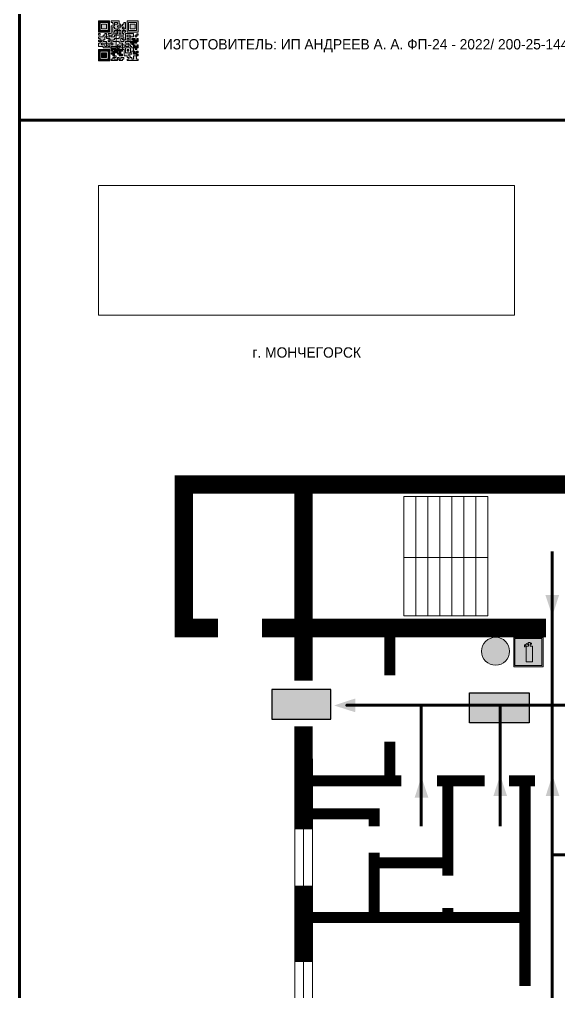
# Model space of a CAD drawing. Header units: millimetres. Extents: x 13114 to 67229, y 22859 to 38520.
# Drawn here: x 20445.4 to 20592.1, y 24434.8 to 24699.3 of the extents above; entities that cross this region are included whole.
import ezdxf

# ---------------------------------------------------------------- set-up
doc = ezdxf.new("R2010")
doc.units = ezdxf.units.MM
doc.layers.add('План_Штампы', color=7, linetype='Continuous')
doc.styles.add('обычный', font='arial.ttf')
picture_1 = doc.add_image_def('image1.jpg', size_in_pixel=(337, 105))

# ---------------------------------------------------------------- blocks, each defined once
blk = doc.blocks.new('A$C7B4425F7')
at = {"true_color": 0xffffff}
blk.add_hatch(color=7, dxfattribs=at).paths.add_polyline_path([(0, 0), (-16, 0), (-16, -8), (0, -8)])
h = blk.add_hatch(color=126)
h.paths.add_polyline_path([(-0.2, -0.2), (-15.8, -0.2), (-15.8, -7.8), (-0.2, -7.8)])
h.paths.add_polyline_path([(-11.76, -2.03), (-11.76, -3.66), (-11.17, -3.66, -0.568275), (-11.17, -6.18), (-12.58, -6.18), (-12.58, -2.03)], flags=16)
h.paths.add_polyline_path([(-13.33, -4.12, -0.495768), (-13.59, -6.18), (-15.03, -6.18), (-15.03, -2.03), (-13.59, -2.03, -0.487973)], flags=16)
h.paths.add_polyline_path([(-10.25, -2.03), (-9.48, -2.03), (-9.48, -6.18), (-10.25, -6.18)], flags=16)
h.paths.add_polyline_path([(-13.84, -3.69), (-14.24, -3.69), (-14.24, -3.03), (-13.9, -3.03, -0.692621)], flags=0)
h.paths.add_polyline_path([(-9.15, -2.03), (-8.4, -2.03), (-8.04, -3.07), (-7.68, -2.03), (-6.93, -2.03), (-7.64, -4.1), (-6.93, -6.18), (-7.68, -6.18), (-8.04, -5.14), (-8.4, -6.18), (-9.15, -6.18), (-8.44, -4.1)], flags=16)
h.paths.add_polyline_path([(-11.76, -4.46), (-11.42, -4.46, -0.692621), (-11.36, -5.12), (-11.76, -5.12)], flags=0)
h.paths.add_polyline_path([(-13.9, -5.2), (-14.24, -5.2), (-14.24, -4.55), (-13.84, -4.55, -0.708038)], flags=0)
edge = h.paths.add_edge_path(flags=16)
edge.add_ellipse((-5.51, -4.08), major_axis=(0, 2.05), ratio=0.586184, start_angle=0, end_angle=360)
edge = h.paths.add_edge_path(flags=0)
edge.add_ellipse((-5.51, -4.08), major_axis=(0, 1.14), ratio=0.454828, start_angle=0, end_angle=360)
h.paths.add_polyline_path([(-4.13, -4.96, 0.377264), (-3.48, -4.52, 0.0555), (-3.16, -2.03), (-1.66, -2.03), (-1.66, -4.96), (-0.96, -4.96), (-0.96, -7.01), (-1.75, -7.01), (-1.75, -6.18), (-3.3, -6.18), (-3.3, -7.02), (-4.13, -7.02)], flags=16)
h.paths.add_polyline_path([(-2.73, -2.91), (-2.28, -2.91), (-2.28, -4.96), (-3.05, -4.96, 0.079136)], flags=0)
at = {"color": 126}
blk.add_lwpolyline([(-16, -8), (0, -8), (0, 0), (-16, 0)], close=True, dxfattribs=at)
blk = doc.blocks.new('A$C32E8229D')
at = {"true_color": 0xffffff}
blk.add_hatch(color=7, dxfattribs=at).paths.add_polyline_path([(0, 0), (0, -8), (16, -8), (16, 0)])
h = blk.add_hatch(color=126)
h.paths.add_polyline_path([(0.2, -0.2), (15.8, -0.2), (15.8, -7.8), (0.2, -7.8)])
h.paths.add_polyline_path([(13.49, -2.05), (12.08, -2.05), (11.37, -2.63, 0.162397), (11.29, -2.84), (11.29, -3.63), (10.35, -3.63), (10.35, -4.05), (11.68, -4.05), (11.68, -3.48), (12.26, -4.28), (11.29, -5.1), (11.29, -6.78), (11.85, -6.78), (11.85, -5.44), (12.8, -4.64), (12.8, -5.94), (14.46, -5.94), (14.46, -5.39), (13.45, -5.39), (13.45, -3.97), (12.46, -2.59), (13.15, -2.59), (13.69, -3.34), (14.18, -3)], flags=16)
h.paths.add_polyline_path([(10.74, -1.82, 1), (11.8, -1.82, 1)], flags=16)
h.paths.add_polyline_path([(9.39, -3.59), (5.99, -3.59), (6.56, -3.03), (5.91, -3.03), (5.1, -3.83), (5.91, -4.64), (6.56, -4.64), (5.99, -4.09), (9.39, -4.09)], flags=16)
h.paths.add_polyline_path([(4.29, -1.08), (1.72, -1.08), (1.72, -6.6), (4.29, -6.6)], flags=16)
at = {"color": 126}
blk.add_lwpolyline([(16, -8), (0, -8), (0, 0), (16, 0)], close=True, dxfattribs=at)
blk = doc.blocks.new('A$C7B8C2D5B')
at = {"lineweight": 0}
h = blk.add_hatch(color=5, dxfattribs=at)
h.dxf.hatch_style = 1
h.paths.add_polyline_path([(1.4, -3.02, 1), (-2.11, -3.02, 1)])
at = {"color": 5, "lineweight": 0}
blk.add_circle((-0.36, -3.02), 1.75, dxfattribs=at)
blk = doc.blocks.new('A$C3AD82952')
at = {"true_color": 0xf5f5ff}
h = blk.add_hatch(color=7, dxfattribs=at)
h.dxf.hatch_style = 1
h.paths.add_polyline_path([(8.21, 8.73, 0.414214), (7.89, 9.05), (7.22, 9.05), (7.22, 9.92), (7.59, 9.92, 1), (7.57, 10.36), (7.22, 10.36), (7.22, 10.6), (6.43, 10.6), (6.43, 10.36), (6.01, 10.36), (4.74, 9.59), (4.74, 8.69), (4.98, 8.73), (4.98, 9.26), (6.12, 9.91), (6.43, 9.91), (6.43, 9.05), (5.76, 9.05, 0.414214), (5.44, 8.73), (5.44, 2.2), (8.21, 2.2)], flags=0)
h.paths.add_polyline_path([(12.8, 12.8), (0, 12.8), (0, 0), (12.8, 0)])
h.paths.add_polyline_path([(0.51, 12.29), (12.29, 12.29), (12.29, 0.51), (0.51, 0.51)], flags=16)
h.paths.add_polyline_path([(4.74, 9.59), (6.01, 10.36), (6.43, 10.36), (6.43, 10.6), (7.22, 10.6), (7.22, 10.36), (7.59, 10.36, -0.94586), (7.59, 9.92), (7.22, 9.92), (7.22, 9.05), (7.89, 9.05, -0.414214), (8.21, 8.73), (8.21, 2.2), (5.44, 2.2), (5.44, 8.73, -0.414214), (5.76, 9.05), (6.43, 9.05), (6.43, 9.91), (6.12, 9.91), (4.98, 9.26), (4.98, 8.73), (4.74, 8.69)], flags=0)
h = blk.add_hatch(color=242)
h.dxf.hatch_style = 1
h.paths.add_polyline_path([(12.29, 12.29), (0.51, 12.29), (0.51, 0.51), (12.29, 0.51)])
h.paths.add_polyline_path([(4.74, 8.69), (4.74, 9.59), (6.01, 10.36), (6.43, 10.36), (6.43, 10.6), (7.22, 10.6), (7.22, 10.36), (7.59, 10.36, -0.94586), (7.59, 9.92), (7.22, 9.92), (7.22, 9.05), (7.89, 9.05, -0.414214), (8.21, 8.73), (8.21, 2.2), (5.44, 2.2), (5.44, 8.73, -0.414214), (5.76, 9.05), (6.43, 9.05), (6.43, 9.91), (6.12, 9.91), (4.98, 9.26), (4.98, 8.73)], flags=16)
h = blk.add_hatch(color=7, dxfattribs=at)
h.dxf.hatch_style = 1
h.paths.add_polyline_path([(8.21, 8.73, 0.414214), (7.89, 9.05), (7.22, 9.05), (7.22, 9.92), (7.59, 9.92, 1), (7.57, 10.36), (7.22, 10.36), (7.22, 10.6), (6.43, 10.6), (6.43, 10.36), (6.01, 10.36), (4.74, 9.59), (4.74, 8.69), (4.98, 8.73), (4.98, 9.26), (6.12, 9.91), (6.43, 9.91), (6.43, 9.05), (5.76, 9.05, 0.414214), (5.44, 8.73), (5.44, 2.2), (8.21, 2.2)])
at = {"color": 242, "lineweight": 5}
for p, q in [((0, 0), (0, 12.8)), ((0, 12.8), (12.8, 12.8)), ((12.8, 0), (12.8, 12.8)), ((6.01, 10.36), (4.74, 9.59)), ((4.74, 9.59), (4.74, 8.69)), ((4.74, 8.69), (4.98, 8.73)), ((4.98, 9.26), (6.12, 9.91)), ((4.98, 8.73), (4.98, 9.26)), ((5.44, 2.2), (5.44, 8.73)), ((5.76, 9.05), (6.43, 9.05)), ((6.01, 10.36), (6.43, 10.36)), ((6.12, 9.91), (6.43, 9.91)), ((7.22, 10.6), (6.43, 10.6)), ((6.43, 10.6), (6.43, 10.36)), ((6.43, 9.91), (6.43, 9.05)), ((7.22, 10.36), (7.22, 10.6)), ((7.59, 10.36), (7.22, 10.36)), ((7.22, 9.05), (7.22, 9.92)), ((7.59, 9.92), (7.22, 9.92)), ((7.89, 9.05), (7.22, 9.05)), ((8.21, 2.2), (8.21, 8.73)), ((0, 0), (12.8, 0)), ((5.44, 2.2), (8.21, 2.2))]:
    blk.add_line(p, q, dxfattribs=at)
blk.add_lwpolyline([(0.51, 12.29), (12.29, 12.29), (12.29, 0.51), (0.51, 0.51)], close=True, dxfattribs=at)
for centre, radius, start, end in [((5.76, 8.73), 0.32, 90, 180), ((7.58, 10.14), 0.223, 273.1875, 86.8125), ((7.89, 8.73), 0.32, 0, 90)]:
    blk.add_arc(centre, radius, start, end, dxfattribs=at)
blk = doc.blocks.new('QR')
at = {"lineweight": 0}
h = blk.add_hatch(color=256, dxfattribs=at)
h.dxf.hatch_style = 1
h.paths.add_polyline_path([(9241.16, 2687.38), (9242.01, 2687.38), (9242.01, 2687.83), (9241.59, 2687.83), (9241.59, 2688.68), (9239.45, 2688.68), (9239.45, 2688.25), (9239.86, 2688.25), (9239.86, 2687.83), (9240.29, 2687.83), (9240.29, 2688.25), (9241.16, 2688.25), (9241.16, 2687.83), (9240.29, 2687.83), (9240.29, 2687.38), (9239.45, 2687.38), (9239.45, 2685.22), (9238.57, 2685.22), (9238.57, 2684.8), (9239.02, 2684.8), (9239.02, 2684.37), (9238.13, 2684.37), (9238.13, 2683.92), (9239.02, 2683.92), (9239.02, 2683.5), (9239.44, 2683.5), (9239.44, 2682.64), (9239.87, 2682.64), (9239.87, 2682.18), (9239.44, 2682.18), (9239.44, 2682.64), (9238.13, 2682.64), (9238.13, 2681.76), (9237.71, 2681.76), (9237.71, 2682.64), (9238.13, 2682.64), (9238.13, 2683.07), (9237.27, 2683.07), (9237.27, 2683.51), (9237.71, 2683.51), (9237.71, 2684.37), (9238.13, 2684.37), (9238.13, 2685.22), (9237.71, 2685.22), (9237.71, 2684.8), (9237.28, 2684.8), (9237.28, 2684.38), (9235.98, 2684.38), (9235.98, 2683.92), (9236.4, 2683.92), (9236.4, 2683.49), (9236.84, 2683.49), (9236.84, 2683.07), (9236.4, 2683.07), (9236.4, 2682.64), (9235.98, 2682.64), (9235.98, 2681.76), (9237.29, 2681.76), (9237.29, 2681.33), (9239.43, 2681.33), (9239.43, 2681.76), (9240.74, 2681.76), (9240.74, 2683.05), (9239.87, 2683.05), (9239.87, 2683.5), (9240.29, 2683.5), (9240.29, 2683.91), (9240.74, 2683.91), (9240.74, 2684.81), (9240.29, 2684.81), (9240.29, 2684.79), (9240.29, 2684.37), (9239.45, 2684.37), (9239.45, 2684.8), (9239.87, 2684.8), (9239.87, 2685.21), (9240.74, 2685.21), (9240.74, 2686.1), (9240.29, 2686.1), (9240.29, 2685.64), (9239.86, 2685.64), (9239.86, 2686.95), (9240.29, 2686.95), (9240.29, 2686.52), (9240.74, 2686.52), (9240.74, 2686.1), (9241.16, 2686.1), (9241.16, 2686.53), (9241.59, 2686.53), (9241.59, 2686.1), (9242.02, 2686.1), (9242.02, 2685.21), (9241.59, 2685.21), (9241.59, 2686.1), (9241.16, 2686.1), (9241.16, 2685.21), (9240.74, 2685.21), (9240.74, 2684.81), (9242.89, 2684.81), (9242.89, 2685.22), (9242.47, 2685.22), (9242.47, 2686.11), (9242.89, 2686.11), (9242.89, 2686.52), (9242.46, 2686.52), (9242.46, 2686.95), (9242.89, 2686.95), (9242.89, 2686.52), (9243.32, 2686.52), (9243.32, 2688.26), (9242.9, 2688.26), (9242.9, 2687.83), (9242.47, 2687.83), (9242.47, 2687.38), (9242.01, 2687.38), (9242.01, 2686.94), (9241.16, 2686.94)])
h.paths.add_polyline_path([(9239.02, 2682.18), (9239.02, 2681.76), (9238.54, 2681.76), (9238.54, 2682.18)], flags=16)
h.paths.add_polyline_path([(9237.27, 2682.65), (9237.27, 2682.19), (9236.83, 2682.19), (9236.83, 2682.65)], flags=16)
h = blk.add_hatch(color=256, dxfattribs=at)
h.dxf.hatch_style = 1
h.paths.add_polyline_path([(9238.15, 2687.83), (9236.83, 2687.83), (9236.83, 2686.52), (9238.15, 2686.52)], flags=0)
h.paths.add_polyline_path([(9239.01, 2685.65), (9239.01, 2688.68), (9235.98, 2688.68), (9235.98, 2685.65)])
h.paths.add_polyline_path([(9236.41, 2686.1), (9236.41, 2688.26), (9238.56, 2688.26), (9238.56, 2686.1)], flags=16)
h.paths.add_polyline_path([(9236.83, 2686.52), (9236.83, 2687.83), (9238.15, 2687.83), (9238.15, 2686.52)], flags=0)
h = blk.add_hatch(color=256, dxfattribs=at)
h.dxf.hatch_style = 1
h.paths.add_polyline_path([(9238.15, 2686.52), (9238.15, 2687.83), (9236.83, 2687.83), (9236.83, 2686.52)])
h.paths.add_polyline_path([(9245.91, 2686.52), (9245.91, 2687.83), (9244.59, 2687.83), (9244.59, 2686.52)], flags=0)
h.paths.add_polyline_path([(9246.77, 2685.65), (9246.77, 2688.68), (9243.74, 2688.68), (9243.74, 2685.65)])
h.paths.add_polyline_path([(9244.17, 2686.1), (9244.17, 2688.26), (9246.32, 2688.26), (9246.32, 2686.1)], flags=16)
h.paths.add_polyline_path([(9244.59, 2686.52), (9244.59, 2687.83), (9245.91, 2687.83), (9245.91, 2686.52)], flags=0)
h = blk.add_hatch(color=256, dxfattribs=at)
h.dxf.hatch_style = 1
h.paths.add_polyline_path([(9240.75, 2681.76), (9240.75, 2681.35), (9241.17, 2681.35), (9241.17, 2681.76)])
h.paths.add_polyline_path([(9241.6, 2682.18), (9241.17, 2682.18), (9241.17, 2681.76), (9241.6, 2681.76)])
h.paths.add_polyline_path([(9242.47, 2681.34), (9242.47, 2682.19), (9242.02, 2682.19), (9242.02, 2681.76), (9241.6, 2681.76), (9241.6, 2681.34)])
h.paths.add_polyline_path([(9239.87, 2678.3), (9239.44, 2678.3), (9239.44, 2677.89), (9241.17, 2677.89), (9241.17, 2678.3), (9240.28, 2678.3), (9240.28, 2678.73), (9239.87, 2678.73)])
h.paths.add_polyline_path([(9240.75, 2678.73), (9240.75, 2679.19), (9240.28, 2679.19), (9240.28, 2678.73)])
h.paths.add_polyline_path([(9241.6, 2678.73), (9241.17, 2678.73), (9241.17, 2678.3), (9241.6, 2678.3)])
h.paths.add_polyline_path([(9242.02, 2678.3), (9241.6, 2678.3), (9241.6, 2677.89), (9242.48, 2677.89), (9242.48, 2678.31), (9242.9, 2678.31), (9242.9, 2678.73), (9242.02, 2678.73)])
h.paths.add_polyline_path([(9246.36, 2684.37), (9246.36, 2684.79), (9245.93, 2684.79), (9245.93, 2684.37)])
h.paths.add_polyline_path([(9246.78, 2685.2), (9246.36, 2685.2), (9246.36, 2684.79), (9246.78, 2684.79)])
h.paths.add_polyline_path([(9245.91, 2687.83), (9244.59, 2687.83), (9244.59, 2686.52), (9245.91, 2686.52)])
h = blk.add_hatch(color=256, dxfattribs=at)
h.dxf.hatch_style = 1
h.paths.add_polyline_path([(9243.32, 2686.11), (9242.89, 2686.11), (9242.89, 2685.64), (9243.32, 2685.64)])
h.paths.add_polyline_path([(9239.02, 2683.07), (9239.02, 2683.5), (9238.56, 2683.5), (9238.56, 2683.07)])
h.paths.add_polyline_path([(9236.4, 2684.8), (9236.4, 2685.22), (9235.98, 2685.22), (9235.98, 2684.8)])
h.paths.add_polyline_path([(9236.4, 2683.07), (9236.4, 2683.49), (9235.98, 2683.49), (9235.98, 2683.07)])
h = blk.add_hatch(color=256, dxfattribs=at)
h.dxf.hatch_style = 1
h.paths.add_polyline_path([(9243.32, 2682.64), (9243.32, 2683.07), (9244.62, 2683.07), (9244.62, 2684.37), (9243.74, 2684.37), (9243.74, 2684.8), (9244.62, 2684.8), (9244.62, 2684.37), (9245.48, 2684.37), (9245.48, 2685.22), (9243.32, 2685.22), (9243.32, 2683.5), (9242.89, 2683.5), (9242.89, 2683.06), (9242.01, 2683.06), (9242.01, 2683.91), (9242.47, 2683.91), (9242.47, 2683.5), (9242.89, 2683.5), (9242.89, 2684.38), (9241.59, 2684.38), (9241.59, 2683.91), (9240.74, 2683.91), (9240.74, 2683.05), (9241.59, 2683.05), (9241.59, 2682.64), (9242.47, 2682.64), (9242.47, 2682.19), (9242.91, 2682.19), (9242.91, 2681.34), (9242.48, 2681.34), (9242.48, 2680.91), (9242.91, 2680.91), (9242.91, 2679.17), (9243.75, 2679.17), (9243.75, 2678.73), (9244.2, 2678.73), (9244.2, 2678.3), (9243.75, 2678.3), (9243.75, 2677.88), (9246.78, 2677.88), (9246.78, 2678.3), (9246.35, 2678.3), (9246.35, 2679.19), (9245.48, 2679.19), (9245.48, 2678.31), (9245.05, 2678.31), (9245.05, 2678.73), (9244.62, 2678.73), (9244.62, 2679.19), (9244.2, 2679.19), (9244.2, 2679.61), (9245.05, 2679.61), (9245.05, 2680.46), (9245.48, 2680.46), (9245.48, 2681.34), (9245.04, 2681.34), (9245.04, 2681.76), (9244.63, 2681.76), (9244.63, 2682.19), (9244.21, 2682.19), (9244.21, 2681.76), (9243.32, 2681.76), (9243.32, 2682.19), (9244.21, 2682.19), (9244.21, 2682.64)])
h.paths.add_polyline_path([(9243.75, 2683.49), (9243.75, 2683.92), (9244.21, 2683.92), (9244.21, 2683.49)], flags=16)
h.paths.add_polyline_path([(9243.32, 2681.34), (9244.63, 2681.34), (9244.63, 2680.04), (9243.32, 2680.04)], flags=16)
h.paths.add_polyline_path([(9243.76, 2680.89), (9244.18, 2680.89), (9244.18, 2680.48), (9243.76, 2680.48)], flags=0)
h = blk.add_hatch(color=256, dxfattribs=at)
h.dxf.hatch_style = 1
h.paths.add_polyline_path([(9246.36, 2683.07), (9246.78, 2683.07), (9246.78, 2683.92), (9246.36, 2683.92), (9246.36, 2683.49), (9245.92, 2683.49), (9245.92, 2683.92), (9245.06, 2683.92), (9245.06, 2683.49), (9245.48, 2683.49), (9245.48, 2683.07), (9244.62, 2683.07), (9244.62, 2682.65), (9245.05, 2682.65), (9245.05, 2682.18), (9245.48, 2682.18), (9245.48, 2682.65), (9246.36, 2682.65)])
h.paths.add_polyline_path([(9246.78, 2682.18), (9246.36, 2682.18), (9246.36, 2681.75), (9245.92, 2681.75), (9245.92, 2682.18), (9245.48, 2682.18), (9245.48, 2681.34), (9245.48, 2681.34), (9245.94, 2681.34), (9245.94, 2680.91), (9246.36, 2680.91), (9246.36, 2681.34), (9246.78, 2681.34)])
h = blk.add_hatch(color=256, dxfattribs=at)
h.dxf.hatch_style = 1
h.paths.add_polyline_path([(9235.98, 2680.9), (9235.98, 2677.86), (9239.02, 2677.86), (9239.02, 2680.9)])
h.paths.add_polyline_path([(9238.57, 2680.48), (9238.57, 2678.32), (9236.41, 2678.32), (9236.41, 2680.48)], flags=16)
h.paths.add_polyline_path([(9238.15, 2680.05), (9238.15, 2678.74), (9236.83, 2678.74), (9236.83, 2680.05)], flags=0)
h = blk.add_hatch(color=256, dxfattribs=at)
h.dxf.hatch_style = 1
h.paths.add_polyline_path([(9238.15, 2680.05), (9236.83, 2680.05), (9236.83, 2678.74), (9238.15, 2678.74)])
h = blk.add_hatch(color=256, dxfattribs=at)
h.dxf.hatch_style = 1
h.paths.add_polyline_path([(9242.02, 2680.46), (9242.48, 2680.46), (9242.48, 2680.91), (9241.58, 2680.91), (9241.58, 2681.35), (9241.17, 2681.35), (9241.17, 2680.91), (9240.75, 2680.91), (9240.75, 2681.33), (9239.43, 2681.33), (9239.43, 2680.46), (9239.86, 2680.46), (9239.86, 2680.92), (9240.3, 2680.92), (9240.3, 2680.46), (9239.86, 2680.46), (9239.86, 2680.04), (9239.44, 2680.04), (9239.44, 2679.62), (9239.86, 2679.62), (9239.86, 2679.19), (9240.29, 2679.19), (9240.29, 2680.03), (9241.18, 2680.03), (9241.18, 2680.47), (9241.6, 2680.47), (9241.6, 2680.03), (9241.18, 2680.03), (9241.18, 2679.61), (9241.6, 2679.61), (9241.6, 2679.19), (9242.47, 2679.19), (9242.47, 2679.6), (9242.02, 2679.6)])
h = blk.add_hatch(color=256, dxfattribs=at)
h.dxf.hatch_style = 1
h.paths.add_polyline_path([(9244.18, 2680.48), (9244.18, 2680.89), (9243.76, 2680.89), (9243.76, 2680.48)])
h = blk.add_hatch(color=256, dxfattribs=at)
h.dxf.hatch_style = 1
h.paths.add_polyline_path([(9245.93, 2680.04), (9245.93, 2680.46), (9245.48, 2680.46), (9245.48, 2679.62), (9246.35, 2679.62), (9246.35, 2680.04)])
h.paths.add_polyline_path([(9246.78, 2680.04), (9246.78, 2680.46), (9246.35, 2680.46), (9246.35, 2680.04)])
h.paths.add_polyline_path([(9246.78, 2679.18), (9246.78, 2679.62), (9246.35, 2679.62), (9246.35, 2679.18)])
for points in [[(9237.71, 2685.22), (9238.13, 2685.22), (9238.13, 2684.37), (9237.71, 2684.37), (9237.71, 2683.51), (9237.27, 2683.51), (9237.27, 2683.07), (9238.13, 2683.07), (9238.13, 2682.64), (9237.71, 2682.64), (9237.71, 2681.76), (9238.13, 2681.76), (9238.13, 2682.64), (9239.44, 2682.64), (9239.44, 2683.5), (9239.02, 2683.5), (9239.02, 2683.07), (9238.56, 2683.07), (9238.56, 2683.5), (9239.02, 2683.5), (9239.02, 2683.92), (9238.13, 2683.92), (9238.13, 2684.37), (9239.02, 2684.37), (9239.02, 2684.8), (9238.57, 2684.8), (9238.57, 2685.22), (9239.45, 2685.22), (9239.45, 2687.38), (9240.29, 2687.38), (9240.29, 2687.83), (9239.86, 2687.83), (9239.86, 2688.25), (9239.45, 2688.25), (9239.45, 2688.68), (9241.59, 2688.68), (9241.59, 2687.83), (9242.01, 2687.83), (9242.01, 2687.38), (9242.47, 2687.38), (9242.47, 2687.83), (9242.9, 2687.83), (9242.9, 2688.26), (9243.32, 2688.26), (9243.32, 2686.52), (9242.89, 2686.52), (9242.89, 2686.11), (9243.32, 2686.11), (9243.32, 2685.64), (9242.89, 2685.64), (9242.89, 2686.11), (9242.47, 2686.11), (9242.47, 2685.22), (9242.89, 2685.22), (9242.89, 2684.81), (9240.74, 2684.81), (9240.74, 2683.91), (9241.59, 2683.91), (9241.59, 2684.38), (9242.89, 2684.38), (9242.89, 2683.5), (9242.47, 2683.5), (9242.47, 2683.91), (9242.01, 2683.91), (9242.01, 2683.06), (9242.89, 2683.06), (9242.89, 2683.5), (9243.32, 2683.5), (9243.32, 2685.22), (9245.48, 2685.22), (9245.48, 2684.37), (9244.62, 2684.37), (9244.62, 2683.07), (9245.48, 2683.07), (9245.48, 2683.49), (9245.06, 2683.49), (9245.06, 2683.92), (9245.92, 2683.92), (9245.92, 2683.49), (9246.36, 2683.49), (9246.36, 2683.92), (9246.78, 2683.92), (9246.78, 2683.07), (9246.36, 2683.07), (9246.36, 2682.65), (9245.48, 2682.65), (9245.48, 2682.18), (9245.92, 2682.18), (9245.92, 2681.75), (9246.36, 2681.75), (9246.36, 2682.18), (9246.78, 2682.18), (9246.78, 2681.34), (9246.36, 2681.34), (9246.36, 2680.91), (9245.94, 2680.91), (9245.94, 2681.34), (9245.48, 2681.34), (9245.48, 2680.46), (9245.93, 2680.46), (9245.93, 2680.04), (9246.35, 2680.04), (9246.35, 2680.46), (9246.78, 2680.46), (9246.78, 2680.04), (9246.78, 2680.04), (9246.35, 2680.04), (9246.35, 2679.62), (9246.78, 2679.62), (9246.78, 2679.18), (9246.35, 2679.18), (9246.35, 2678.3), (9246.78, 2678.3), (9246.78, 2677.88), (9243.75, 2677.88), (9243.75, 2678.3), (9244.2, 2678.3), (9244.2, 2678.73), (9243.75, 2678.73), (9243.75, 2679.17), (9242.91, 2679.17), (9242.91, 2680.91), (9242.48, 2680.91), (9242.48, 2680.46), (9242.02, 2680.46), (9242.02, 2679.6), (9242.47, 2679.6), (9242.47, 2679.19), (9241.6, 2679.19), (9241.6, 2679.61), (9241.18, 2679.61), (9241.18, 2680.03), (9240.29, 2680.03), (9240.29, 2679.19), (9240.75, 2679.19), (9240.75, 2678.73), (9240.28, 2678.73), (9240.28, 2678.3), (9241.17, 2678.3), (9241.17, 2678.73), (9241.6, 2678.73), (9241.6, 2678.3), (9242.02, 2678.3), (9242.02, 2678.73), (9242.9, 2678.73), (9242.9, 2678.31), (9242.48, 2678.31), (9242.48, 2677.89), (9241.6, 2677.89), (9241.6, 2678.3), (9241.17, 2678.3), (9241.17, 2677.89), (9239.44, 2677.89), (9239.44, 2678.3), (9239.87, 2678.3), (9239.87, 2678.73), (9240.28, 2678.73), (9240.28, 2679.19), (9240.29, 2679.19), (9239.86, 2679.19), (9239.86, 2679.62), (9239.44, 2679.62), (9239.44, 2680.04), (9239.86, 2680.04), (9239.86, 2680.46), (9239.43, 2680.46), (9239.43, 2681.33), (9237.29, 2681.33), (9237.29, 2681.76), (9235.98, 2681.76), (9235.98, 2682.64), (9236.4, 2682.64), (9236.4, 2683.07), (9235.98, 2683.07), (9235.98, 2683.49), (9236.4, 2683.49), (9236.4, 2683.92), (9235.98, 2683.92), (9235.98, 2684.38), (9237.28, 2684.38), (9237.28, 2684.8), (9237.71, 2684.8), (9237.71, 2685.22), (9237.92, 2685.22)], [(9240.74, 2685.21), (9239.87, 2685.21), (9239.87, 2684.8), (9239.45, 2684.8), (9239.45, 2684.37), (9240.29, 2684.37), (9240.29, 2684.79), (9240.29, 2684.81), (9240.74, 2684.81), (9240.74, 2685.21), (9239.87, 2685.21)], [(9240.74, 2686.1), (9240.74, 2686.52), (9240.29, 2686.52), (9240.29, 2686.95), (9239.86, 2686.95), (9239.86, 2685.64), (9240.29, 2685.64), (9240.29, 2686.1), (9240.74, 2686.1), (9240.74, 2686.52)], [(9244.62, 2684.37), (9244.62, 2684.8), (9243.74, 2684.8), (9243.74, 2684.37), (9244.62, 2684.37)], [(9240.74, 2683.05), (9240.74, 2681.76), (9239.43, 2681.76), (9239.43, 2681.33), (9240.75, 2681.33), (9240.75, 2681.35), (9240.75, 2680.91), (9241.17, 2680.91), (9241.17, 2681.35), (9241.58, 2681.35), (9241.58, 2680.91), (9242.48, 2680.91), (9242.48, 2681.34), (9242.91, 2681.34), (9242.91, 2682.19), (9242.47, 2682.19), (9242.47, 2682.64), (9241.59, 2682.64), (9241.59, 2683.05), (9240.74, 2683.05)], [(9240.74, 2683.91), (9240.29, 2683.91), (9240.29, 2683.5), (9239.87, 2683.5), (9239.87, 2683.05), (9240.74, 2683.05), (9240.74, 2683.91)], [(9241.6, 2681.76), (9242.02, 2681.76), (9242.02, 2682.19), (9242.47, 2682.19), (9242.47, 2681.34), (9241.6, 2681.34), (9241.6, 2681.76)], [(9244.62, 2683.07), (9243.32, 2683.07), (9243.32, 2682.64), (9244.21, 2682.64), (9244.21, 2682.19), (9243.32, 2682.19), (9243.32, 2681.76), (9244.21, 2681.76), (9244.21, 2682.19), (9244.63, 2682.19), (9244.63, 2681.76), (9245.04, 2681.76), (9245.04, 2681.34), (9245.48, 2681.34)], [(9245.48, 2682.18), (9245.05, 2682.18), (9245.05, 2682.65), (9244.62, 2682.65), (9244.62, 2683.07)], [(9245.48, 2682.18), (9245.48, 2681.34)], [(9239.86, 2680.46), (9239.86, 2680.92), (9240.3, 2680.92), (9240.3, 2680.46), (9239.86, 2680.46)], [(9245.48, 2680.46), (9245.05, 2680.46), (9245.05, 2679.61), (9244.2, 2679.61), (9244.2, 2679.19), (9244.62, 2679.19), (9244.62, 2678.73), (9245.05, 2678.73), (9245.05, 2678.31), (9245.48, 2678.31), (9245.48, 2679.19), (9246.35, 2679.19), (9246.35, 2679.07)], [(9246.35, 2679.62), (9245.48, 2679.62), (9245.48, 2680.46)], [(9245.48, 2680.46), (9245.48, 2679.62), (9246.35, 2679.62), (9246.35, 2680.04), (9245.93, 2680.04), (9245.93, 2680.46), (9245.48, 2680.46), (9245.48, 2679.62)], [(9246.35, 2679.62), (9246.35, 2679.18)]]:
    blk.add_lwpolyline(points, dxfattribs=at)
for points in [[(9235.98, 2685.65), (9239.01, 2685.65), (9239.01, 2688.68), (9235.98, 2688.68)], [(9236.41, 2688.26), (9238.56, 2688.26), (9238.56, 2686.1), (9236.41, 2686.1)], [(9236.83, 2687.83), (9238.15, 2687.83), (9238.15, 2686.52), (9236.83, 2686.52)], [(9240.29, 2687.83), (9241.16, 2687.83), (9241.16, 2688.25), (9240.29, 2688.25)], [(9240.29, 2688.25), (9241.16, 2688.25), (9241.16, 2687.83), (9240.29, 2687.83)], [(9242.01, 2687.38), (9241.16, 2687.38), (9241.16, 2686.94), (9242.01, 2686.94)], [(9241.16, 2687.38), (9242.01, 2687.38), (9242.01, 2686.94), (9241.16, 2686.94)], [(9243.74, 2685.65), (9246.77, 2685.65), (9246.77, 2688.68), (9243.74, 2688.68)], [(9244.17, 2688.26), (9246.32, 2688.26), (9246.32, 2686.1), (9244.17, 2686.1)], [(9244.59, 2687.83), (9245.91, 2687.83), (9245.91, 2686.52), (9244.59, 2686.52)], [(9235.98, 2684.8), (9236.4, 2684.8), (9236.4, 2685.22), (9235.98, 2685.22)], [(9241.16, 2686.1), (9240.74, 2686.1), (9240.74, 2685.21), (9241.16, 2685.21)], [(9241.16, 2686.53), (9241.59, 2686.53), (9241.59, 2686.1), (9241.16, 2686.1)], [(9241.59, 2686.1), (9242.02, 2686.1), (9242.02, 2685.21), (9241.59, 2685.21)], [(9242.89, 2686.52), (9242.46, 2686.52), (9242.46, 2686.95), (9242.89, 2686.95)], [(9245.93, 2684.79), (9246.36, 2684.79), (9246.36, 2684.37), (9245.93, 2684.37)], [(9246.36, 2685.2), (9246.78, 2685.2), (9246.78, 2684.79), (9246.36, 2684.79)], [(9236.4, 2683.07), (9236.84, 2683.07), (9236.84, 2683.49), (9236.4, 2683.49)], [(9236.83, 2682.19), (9237.27, 2682.19), (9237.27, 2682.65), (9236.83, 2682.65)], [(9238.54, 2682.18), (9239.02, 2682.18), (9239.02, 2681.76), (9238.54, 2681.76)], [(9239.44, 2682.64), (9239.87, 2682.64), (9239.87, 2682.18), (9239.44, 2682.18)], [(9241.17, 2682.18), (9241.6, 2682.18), (9241.6, 2681.76), (9241.17, 2681.76)], [(9243.75, 2683.92), (9244.21, 2683.92), (9244.21, 2683.49), (9243.75, 2683.49)], [(9235.98, 2677.86), (9239.02, 2677.86), (9239.02, 2680.9), (9235.98, 2680.9)], [(9236.41, 2680.48), (9238.57, 2680.48), (9238.57, 2678.32), (9236.41, 2678.32)], [(9236.83, 2680.05), (9238.15, 2680.05), (9238.15, 2678.74), (9236.83, 2678.74)], [(9240.75, 2681.76), (9241.17, 2681.76), (9241.17, 2681.35), (9240.75, 2681.35)], [(9241.18, 2680.03), (9241.6, 2680.03), (9241.6, 2680.47), (9241.18, 2680.47)], [(9243.32, 2680.04), (9244.63, 2680.04), (9244.63, 2681.34), (9243.32, 2681.34)], [(9243.76, 2680.89), (9244.18, 2680.89), (9244.18, 2680.48), (9243.76, 2680.48)]]:
    blk.add_lwpolyline(points, close=True, dxfattribs=at)

msp = doc.modelspace()

# ---------------------------------------------------------------- linework, layer by layer
at = {"color": 6, "lineweight": 100}
for points in [[(20445.35, 24671.92), (21045.35, 24671.92), (21045.35, 25066.92), (20445.35, 25066.92)], [(20445.35, 24276.92), (21045.35, 24276.92), (21045.35, 24671.92), (20445.35, 24671.92)]]:
    msp.add_lwpolyline(points, close=True, dxfattribs=at)
at = {"lineweight": 100, "const_width": 5}
for points in [[(20522.55, 24572.85), (20490.01, 24572.85), (20490.01, 24533.87), (20499.3, 24533.87)], [(20522.55, 24519.55), (20522.55, 24572.85), (20656.97, 24572.85)], [(20511.26, 24533.87), (20522.55, 24533.87)], [(20522.55, 24533.87), (20588.43, 24533.87)], [(20522.55, 24479.12), (20522.55, 24507.17)], [(20522.55, 24443.09), (20522.55, 24463.85)]]:
    msp.add_lwpolyline(points, dxfattribs=at)
at = {"lineweight": 0}
for points in [[(20549.87, 24569.63), (20553.12, 24569.63), (20553.12, 24553.03), (20549.87, 24553.03)], [(20553.12, 24569.63), (20556.38, 24569.63), (20556.38, 24553.03), (20553.12, 24553.03)], [(20556.38, 24569.63), (20559.63, 24569.63), (20559.63, 24553.03), (20556.38, 24553.03)], [(20559.63, 24569.63), (20562.88, 24569.63), (20562.88, 24553.03), (20559.63, 24553.03)], [(20562.88, 24569.63), (20566.14, 24569.63), (20566.14, 24553.03), (20562.88, 24553.03)], [(20566.14, 24569.63), (20569.39, 24569.63), (20569.39, 24553.03), (20566.14, 24553.03)], [(20569.39, 24569.63), (20572.65, 24569.63), (20572.65, 24553.03), (20569.39, 24553.03)], [(20549.87, 24553.03), (20553.12, 24553.03), (20553.12, 24537.22), (20549.87, 24537.22)], [(20553.12, 24553.03), (20556.38, 24553.03), (20556.38, 24537.22), (20553.12, 24537.22)], [(20556.38, 24553.03), (20559.63, 24553.03), (20559.63, 24537.22), (20556.38, 24537.22)], [(20559.63, 24553.03), (20562.88, 24553.03), (20562.88, 24537.22), (20559.63, 24537.22)], [(20562.88, 24553.03), (20566.14, 24553.03), (20566.14, 24537.22), (20562.88, 24537.22)], [(20566.14, 24553.03), (20569.39, 24553.03), (20569.39, 24537.22), (20566.14, 24537.22)], [(20569.39, 24553.03), (20572.65, 24553.03), (20572.65, 24537.22), (20569.39, 24537.22)]]:
    msp.add_lwpolyline(points, close=True, dxfattribs=at)
at = {"color": 126, "lineweight": 100, "true_color": 0x008754}
for points in [[(20590.18, 24512.86), (20590.18, 24554.66)], [(20590.18, 24472.26), (20757.82, 24472.26), (20757.82, 24521.43)], [(20590.18, 24335.01), (20590.18, 24512.86), (20534.27, 24512.86), (20665.27, 24512.86)], [(20554.56, 24512.86), (20554.56, 24480.04)], [(20576, 24480.04), (20576, 24512.86)]]:
    msp.add_lwpolyline(points, dxfattribs=at)
at = {"lineweight": 0, "const_width": 3}
for points in [[(20546.05, 24521.05), (20546.05, 24532.15)], [(20546.05, 24492.3), (20546.05, 24502.96)], [(20549.14, 24492.3), (20522.27, 24492.3)], [(20561.82, 24457.76), (20561.82, 24455.18), (20522.79, 24455.18), (20582.76, 24455.18), (20582.76, 24492.3), (20582.76, 24436.58)], [(20571.76, 24492.3), (20558.83, 24492.3)], [(20561.82, 24492.3), (20561.82, 24466.54)], [(20585.5, 24492.3), (20578.39, 24492.3)], [(20541.76, 24479.95), (20541.76, 24483.37), (20523.99, 24483.37)], [(20561.82, 24470.01), (20541.76, 24470.01), (20541.76, 24472.78), (20541.76, 24455.18)]]:
    msp.add_lwpolyline(points, dxfattribs=at)
at = {"lineweight": 0}
for points in [[(20520.16, 24341.86), (20520.16, 24498.41)], [(20522.55, 24342.06), (20522.55, 24498.61)], [(20525.01, 24341.78), (20525.01, 24498.33)]]:
    msp.add_lwpolyline(points, dxfattribs=at)
at = {"layer": 'План_Штампы', "color": 126, "true_color": 0x008754}
for points in [[(20588.31, 24542.85), (20592.04, 24542.84), (20590.19, 24537.11)], [(20536.61, 24514.71), (20536.6, 24510.98), (20530.86, 24512.83)], [(20556.49, 24487.75), (20552.76, 24487.76), (20554.61, 24493.49)], [(20577.9, 24488.17), (20574.16, 24488.18), (20576.01, 24493.91)], [(20592.12, 24488.17), (20588.38, 24488.18), (20590.23, 24493.91)]]:
    msp.add_solid(points, dxfattribs=at)

# ---------------------------------------------------------------- block references
at = {"color": 22, "lineweight": 100, "true_color": 0xbb1e10}
msp.add_blockref('QR', (11230.86, 22010.21), dxfattribs=at)
for name, p, xscale, yscale, zscale in [('A$C7B8C2D5B', (20575.54, 24534.13), 2.177419353276491, 2.177419353276491, 2.177419353276491), ('A$C3AD82952', (20579.69, 24523.32), 0.625, 0.625, 0.625)]:
    msp.add_blockref(name, p, dxfattribs=dict(xscale=xscale, yscale=yscale, zscale=zscale))
at = {"layer": 'План_Штампы'}
msp.add_blockref('A$C7B4425F7', (20529.97, 24517.13), dxfattribs=at)
at = {"layer": 'План_Штампы', "color": 126, "true_color": 0x008754, "xscale": 1.012510887696, "yscale": 1.012510887696, "zscale": 1.012510887696, "rotation": 359.9978653237144}
msp.add_blockref('A$C32E8229D', (20567.72, 24516.21), dxfattribs=at)

# ---------------------------------------------------------------- texts
at = {"lineweight": 0, "char_height": 2.8, "attachment_point": 5, "style": 'обычный'}
for s, insert, width in [('\\pi-8.4,l8.4,t8.4;{\\fProxima Nova Rg|b0|i0|c204|p2;ИЗГОТОВИТЕЛЬ: ИП АНДРЕЕВ А. А.\\fProxima Nova Rg|b0|i0|c0|p2; \\fProxima Nova Rg|b0|i0|c204|p2;ФП-24 - 2022/ 200-25-1440 ГОСТ 34428-2018-Е\\H1.2266x; }', (20558.36, 24692.14), 191.3484), ('\\pi-8.4,l8.4,t8.4;{\\fProxima Nova Rg|b0|i0|c204|p2;г. МОНЧЕГОРСК\\H1.1997x; }', (20523.43, 24608.75), 126.6484)]:
    msp.add_mtext(s, dxfattribs=dict(at, insert=insert, width=width))

# ---------------------------------------------------------------- pictures from other files: only their frames are drawn
at = {"color": 7, "lineweight": 0, "true_color": 0xf5f5ff}
image = msp.add_image(picture_1, insert=(20466.84, 24618.89), size_in_units=(113.11, 35.24), dxfattribs=at)
image.dxf.flags = 7

doc.saveas('drawing.dxf')
